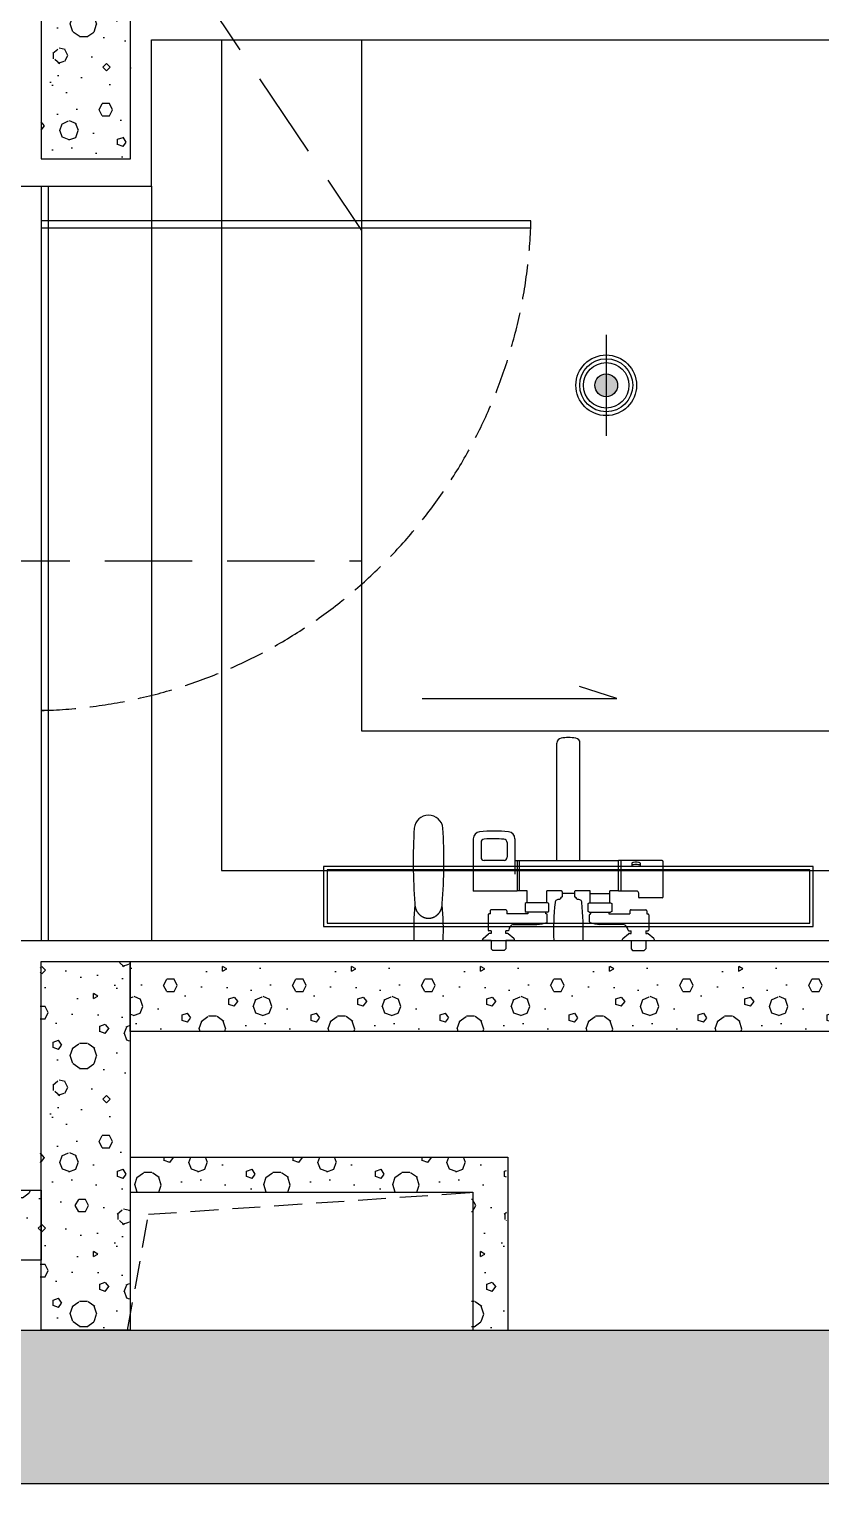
# Model space of a CAD drawing. Header units: millimetres. Extents: x -108767 to 78913, y -380878 to 1470.
# Drawn here: x -32038 to -30906, y -193788 to -191708 of the extents above; entities that cross this region are included whole.
import ezdxf
from ezdxf.xclip import XClip

# ---------------------------------------------------------------- set-up
doc = ezdxf.new("R2010")
doc.units = ezdxf.units.MM
doc.header["$LTSCALE"] = 10
doc.header["$XCLIPFRAME"] = 0
for name, pattern in [('DASH', [0.35, 0.25, -0.1]), ('DASHED', [0.75, 0.5, -0.25]), ('DOTE', [2.4200000000000004, 2, -0.2, 0.02, -0.2])]:
    doc.linetypes.add(name, pattern=pattern)
for name, color, linetype in [('FF-TEXT', 50, 'Continuous'), ('NW-01-wall(原有墙体)', 255, 'Continuous'), ('NW-01-尺寸标注', 252, 'Continuous'), ('NW-01wall(新墙体)', 140, 'Continuous'), ('NW-01梁', 4, 'Continuous'), ('NW-02-厨卫具', 44, 'Continuous'), ('NW-02-玻璃隔断', 145, 'Continuous'), ('NW-03-地面铺装', 8, 'Continuous'), ('NW-04-light(天花灯具)', 1, 'Continuous'), ('NW-04-天花造型粗线', 163, 'Continuous'), ('NW-door(门扇)', 12, 'Continuous'), ('NW-完成面（用于平面）', 43, 'Continuous'), ('PM-26地漏', 4, 'Continuous'), ('平面图', 7, 'Continuous')]:
    doc.layers.add(name, color=color, linetype=linetype)
pattern_1 = [(0, (54.41546076320692, -95.15549633895434), (92.22959451391003, 184.4591890278201), [0, -184.4591890278201]), (0, (-53.49316481806781, -120.05748685771), (92.22959451391003, 184.4591890278201), [0, -184.4591890278201]), (0, (6.456071615973703, -121.9020787479882), (92.22959451391003, 184.4591890278201), [0, -184.4591890278201]), (0, (71.93908372084982, -67.48661798478133), (92.22959451391003, 184.4591890278201), [0, -184.4591890278201]), (0, (-4.611479725695502, -131.1250381993792), (92.22959451391003, 184.4591890278201), [0, -184.4591890278201]), (0, (90.38500262363183, 48.72267110274531), (92.22959451391003, 184.4591890278201), [0, -184.4591890278201]), (0, (34.12494997014671, 33.9659359805197), (92.22959451391003, 184.4591890278201), [0, -184.4591890278201]), (0, (63.63842021459791, 10.9085373520422), (92.22959451391003, 184.4591890278201), [0, -184.4591890278201]), (0, (-86.69581884307543, 7.219353571485797), (92.22959451391003, 184.4591890278201), [0, -184.4591890278201]), (0, (3.689183780556401, -1.081309934766111), (92.22959451391003, 184.4591890278201), [0, -184.4591890278201]), (0, (-31.35806213472941, -48.11840313686022), (92.22959451391003, 184.4591890278201), [0, -184.4591890278201]), (0, (-29.51347024445121, -117.2905990222927), (92.22959451391003, 184.4591890278201), [0, -184.4591890278201]), (0, (39.65872564098131, -124.6689665834055), (92.22959451391003, 184.4591890278201), [0, -184.4591890278201]), (0, (90.38500262363183, -43.50692341116472), (92.22959451391003, 184.4591890278201), [0, -184.4591890278201]), (0, (-82.08433911737993, -72.09809771047682), (92.22959451391003, 184.4591890278201), [0, -184.4591890278201]), (0, (-66.40530805001522, -40.74003557574742), (92.22959451391003, 184.4591890278201), [0, -184.4591890278201]), (0, (5.533775670834602, -53.65217880769482), (92.22959451391003, 184.4591890278201), [0, -184.4591890278201]), (0, (-20.29051079306021, -80.39876121672873), (92.22959451391003, 184.4591890278201), [0, -184.4591890278201]), (0, (-35.04724591528581, -19.52722883754811), (92.22959451391003, 184.4591890278201), [0, -184.4591890278201]), (0, (-11.9898472868083, 49.64496704788441), (92.22959451391003, 184.4591890278201), [0, -184.4591890278201]), (0, (-74.70597155626713, -110.834527406319), (92.22959451391003, 184.4591890278201), [0, -184.4591890278201]), (0, (26.74658240903391, 11.8308332971813), (92.22959451391003, 184.4591890278201), [0, -184.4591890278201]), (0, (-59.02694048890242, 14.59772113259859), (92.22959451391003, 184.4591890278201), [0, -184.4591890278201]), (0, (-73.78367561112803, 38.57741570621521), (92.22959451391003, 184.4591890278201), [0, -184.4591890278201]), (130.601294, (79.05393841829314, -9.030622956125377), (-461.1479682760013, 553.3775704365573), [8.098236147620883, -3393.161091575909]), (18.4349488, (65.87828232267627, -5.517114418015289), (461.1479726187914, 184.4591882501982), [8.333017648007383, -1158.289323951594]), (90, (65.87828232267627, -13.42250770646704), (92.22959451391004, 184.4591890278201), [7.905393288451749, -361.012973699637]), (161.565051, (73.78367561112803, -16.05764003234555), (-461.1479766413968, 184.45917586044), [8.333017648007383, -1158.289323951594]), (53.1301023, (73.78367561112803, -16.05764003234555), (92.22959468826092, 184.4591889406446), [8.783771345275216, -913.5121645708657]), (135, (80.8106926873482, -110.0439722139836), (-92.22960609805676, 184.4591769793808), [7.453276437777, -514.2760926525319]), (45, (70.27016707301793, -110.0439722139836), (92.22959435914586, 184.4591887182917), [7.453276437777, -514.2760926525319]), (135, (75.54042988018307, -115.314247933292), (-92.22960609805676, 184.4591769793808), [7.453276437777, -514.2760926525319]), (45, (75.54042988018307, -115.314247933292), (92.22959435914586, 184.4591887182917), [7.453276437777, -514.2760926525319]), (116.565051, (-7.905385910084187, 13.80718254159018), (-1.370850136934264e-05, 368.9183702188724), [9.82055373067632, -196.4110746135264]), (180, (-12.29726697124207, 22.5909520422735), (-92.22959451391002, 184.4591890278201), [10.54052561433026, -173.9186560351222]), (63.43494880000001, (-27.22968102509777, 13.80718254159018), (1.475911396484137e-07, 368.9183776432116), [9.820553730676322, -196.4110746135264]), (116.565051, (-22.83779996393989, 5.023411196314967), (-1.370850136934264e-05, 368.9183702188724), [9.82055373067632, -196.4110746135264]), (0, (-22.83779996393989, 5.023411196314967), (92.22959451391003, 184.4591890278201), [10.54052561433026, -173.9186560351222]), (63.43494880000001, (-12.29726697124207, 5.023411196314967), (1.475911396484137e-07, 368.9183776432116), [9.820553730676322, -196.4110746135264]), (107.102728, (61.48639572774272, -48.55758202001655), (-276.6887735966299, 922.2959486839743), [11.94722061281587, -5005.885198817493]), (143.972626, (57.97288718963264, -37.13868941641417), (-1752.362276034982, 1291.214323541539), [11.94722061281587, -2496.968888572081]), (180, (48.31073963212585, -30.111672340194), (-92.22959451391002, 184.4591890278201), [11.41890182656183, -173.0402798228907]), (36.02737329999999, (27.22969024805722, -37.13868941641417), (1752.36228530052, 1291.214311083123), [11.94722061281586, -2496.968888572081]), (71.5650511, (23.71618170994713, -47.67920580778498), (276.6887853510409, 922.2959447177718), [11.11068896761525, -1155.511645253619]), (107.102728, (27.22969024805722, -59.09811501271437), (-276.6887735966299, 922.2959486839743), [11.94722061281587, -5005.885198817493]), (143.972626, (36.89183780556402, -66.12512471056698), (-1752.362276034982, 1291.214323541539), [11.94722061281587, -2496.968888572081]), (0, (36.89183780556402, -66.12512471056698), (92.22959451391003, 184.4591890278201), [11.41890182656183, -173.0402798228907]), (36.02737329999999, (48.31073963212585, -66.12512471056698), (1752.36228530052, 1291.214311083123), [11.94722061281586, -2496.968888572081]), (71.5650511, (57.97288718963264, -59.09811501271437), (276.6887853510409, 922.2959447177718), [11.11068896761525, -1155.511645253619]), (150.255118, (63.24314999679777, 37.52336240694542), (-276.6887841966021, 184.4591867420692), [7.081701847399358, -1480.075815227898]), (90, (57.09451097740106, 34.00985571342723), (92.22959451391004, 184.4591890278201), [7.027017076220172, -361.8913499118686]), (29.7448813, (57.09451097740106, 34.00985571342723), (276.6887837046747, 184.4591881663407), [7.081701847399358, -1480.075815227898]), (116.565051, (20.20267317183705, -93.35482418158367), (-1.370850136934264e-05, 368.9183702188724), [9.82055373067632, -196.4110746135264]), (168.690067, (15.81078842149539, -84.57104361334899), (-830.0663521453927, 184.4591845800347), [8.95772373889601, -1872.164112017323]), (41.18592510000001, (0, -88.96292467450687), (2305.739855818613, 2029.051067636996), [9.337276189199105, -3912.318712206873]), (90, (0, -97.74670524274154), (92.22959451391004, 184.4591890278201), [8.783771345275216, -360.1345974874054]), (138.814074, (7.027017076220172, -103.8953387283626), (-2305.739828805043, 2029.051098302685), [9.337276189199105, -3912.318712206873]), (16.6992442, (7.027017076220172, -103.8953387283626), (3043.576613728374, 922.2959407793884), [9.170526926909845, -3842.45036734205]), (60.9453959, (15.81078842149539, -101.2602100916679), (92.22959486636461, 184.4591884711634), [9.043445613221019, -3789.203640000523]), (109.983106, (-57.09450913280916, -16.05764003234555), (-461.1479750419587, 1291.214321800098), [10.28114094731122, -4307.797737809005]), (155.556045, (-60.60801398173547, -6.395490630246869), (-1198.984734370635, 553.3775560952809), [10.61347000063131, -4447.044135014218]), (24.4439547, (-79.93230909674905, -6.395490630246869), (1198.984730398436, 553.3775649307025), [10.61347000063131, -4447.044135014218]), (70.01689340000001, (-83.44581394567537, -16.05764003234555), (461.1479746952408, 1291.21432201398), [10.28114094731123, -4307.797737809007]), (109.983106, (-79.93230909674905, -25.71978758985234), (-461.1479750419587, 1291.214321800098), [10.28114094731122, -4307.797737809005]), (160.016893, (-70.2701523162828, -29.23329612796243), (-461.1479748630491, 184.4591813601208), [10.28114094731123, -2148.758267995082]), (19.9831065, (-70.2701523162828, -29.23329612796243), (461.1479720601238, 184.4591894705926), [10.28114094731123, -2148.758267995082]), (70.01689340000001, (-60.60801398173547, -25.71978758985234), (461.1479746952408, 1291.21432201398), [10.28114094731123, -4307.797737809007]), (122.005383, (11.41890182656183, -32.74680466607251), (-92.22960721745078, 184.4591801328237), [8.28659295931286, -1731.897913739653]), (18.4349488, (-0.8783762122315764, -28.35491807113896), (461.1479726187914, 184.4591882501982), [8.333017648007383, -1158.289323951594]), (90, (-0.8783762122315764, -36.2603132041826), (92.22959451391004, 184.4591890278201), [7.905393288451749, -361.012973699637]), (161.565051, (7.027017076220172, -38.89544368546922), (-461.1479766413968, 184.45917586044), [8.333017648007383, -1158.289323951594]), (54.46232220000002, (7.027017076220172, -38.89544368546922), (645.6071611980078, 922.295944508024), [7.556084766781655, -3165.999784747338]), (116.565051, (-42.16209507895347, -77.54403391549639), (-1.370850136934264e-05, 368.9183702188724), [9.82055373067632, -196.4110746135264]), (180, (-46.55397614011135, -68.76025334726171), (-92.22959451391002, 184.4591890278201), [9.662147557506792, -174.7970322473538]), (59.0362434, (-61.48639019396705, -77.54403391549639), (92.22959481412705, 184.4591881325097), [10.24355000917924, -2140.901597756819]), (120.963756, (-56.2161329205776, -86.32779603781215), (-92.22960711799549, 184.4591805570236), [10.24355000917925, -2140.90159775682]), (0, (-56.2161329205776, -86.32779603781215), (92.22959451391003, 184.4591890278201), [9.662147557506792, -174.7970322473538]), (63.43494880000001, (-46.55397614011135, -86.32779603781215), (1.475911396484137e-07, 368.9183776432116), [9.820553730676322, -196.4110746135264])]

# ---------------------------------------------------------------- blocks, each defined once
blk = doc.blocks.new('2.7_C-001')
at = {"color": 8}
for p, q in [((-11.04742339999939, -0.2226913000013155), (-10.82466100000147, 4.619999890564941e-05)), ((-9.174660999999105, -4.620000254362822e-05), (-10.82466100000147, 4.619999890564941e-05)), ((9.174661000000015, -4.620000254362822e-05), (10.82466100000056, 4.619999890564941e-05)), ((11.0474234000003, -0.2226913000013155), (10.82466100000056, 4.619999890564941e-05)), ((-11.0474893999999, -1.400309000000561), (-12.29999999999927, -1.400309000000561)), ((-12.29999999999927, -1.400309000000561), (-12.29999999999927, -1.484000000000378)), ((-12.21103389999917, -1.675227800002176), (-11.40583360000073, -2.353291200000967)), ((-11.0474893999999, -1.400309000000561), (-11.04742339999939, -0.2226913000013155)), ((-8.951923400000851, -0.2228087000003143), (-9.174660999999105, -4.620000254362822e-05)), ((-8.951989400001366, -1.400309000000561), (-8.951923400000851, -0.2228087000003143)), ((-7.699999999998909, -1.400309000000561), (-8.951989400001366, -1.400309000000561)), ((-7.788966099999016, -1.675227800002176), (-8.594166400000177, -2.353291200000967)), ((-7.699999999998909, -1.400309000000561), (-7.699999999998909, -1.484000000000378)), ((2.094888985050602, -1.400309000000561), (-2.094888985049693, -1.400309000000561)), ((7.700000000000728, -1.400309000000561), (8.951989399999547, -1.400309000000561)), ((7.700000000000728, -1.400309000000561), (7.700000000000728, -1.484000000000378)), ((7.788966100000835, -1.675227800002176), (8.594166400000177, -2.353291200000967)), ((8.951923399999032, -0.2228087000003143), (9.174661000000015, -4.620000254362822e-05)), ((8.951989399999547, -1.400309000000561), (8.951923399999032, -0.2228087000003143)), ((11.0474893999999, -1.400309000000561), (11.0474234000003, -0.2226913000013155)), ((11.0474893999999, -1.400309000000561), (12.30000000000018, -1.400309000000561)), ((12.21103390000007, -1.675227800002176), (11.40583359999891, -2.353291200000967)), ((12.30000000000018, -1.400309000000561), (12.30000000000018, -1.484000000000378)), ((22.0948889850506, -1.400309000000561), (17.9051110149494, -1.400309000000561)), ((-11.4749468, -5.099917300001835), (-11.47482349999973, -2.899917300004745)), ((-11.04756784288384, -2.799941243170906), (-11.37481789999947, -2.799922900001548)), ((-11.04754544535444, -2.400309000004199), (-11.27700639999966, -2.400309000004199)), ((-11.04981790000147, -2.79994120000265), (-11.04979549999916, -2.400309000004199)), ((-8.620255599999837, -2.800077300002158), (-8.952067857288966, -2.800058701104717)), ((-8.722993600001246, -2.400309000004199), (-8.952045450941114, -2.400309000004199)), ((-8.9497954999988, -2.400309000004199), (-8.949817900001108, -2.800058799999533)), ((-7.880065300000751, -3.700118799999473), (-4.499868300000344, -3.700308200001018)), ((-3.0248902000003, -4.090829000000667), (-3.024946800001089, -5.100390900002822)), ((3.0248902000003, -4.090829000000667), (3.02494679999927, -5.100390900002822)), ((7.880065299999842, -3.700118799999473), (4.499868299999434, -3.700308200001018)), ((8.620255600000746, -2.800077300002158), (8.952067857287147, -2.800058701104717)), ((8.722993599999427, -2.400309000004199), (8.952045450942023, -2.400309000004199)), ((8.94979549999971, -2.400309000004199), (8.949817899999289, -2.800058799999533)), ((11.04754544535263, -2.400309000004199), (11.27700639999966, -2.400309000004199)), ((11.04756784288475, -2.799941243170906), (11.37481789999947, -2.799922900001548)), ((11.04981789999965, -2.79994120000265), (11.04979550000007, -2.400309000004199)), ((11.47494680000091, -5.099917300001835), (11.47482350000064, -2.899917300004745)), ((-11.21245241184442, -5.199932006653398), (-11.37495240000044, -5.199922900003003)), ((-11.22500000000127, -5.200000000000728), (-11.22500000000127, -5.199931300001481)), ((-11.22500000000127, -5.200000000000728), (-11.19999999999982, -5.200000000000728)), ((-11.19999999999982, -5.650000000001455), (-11.19999999999982, -5.200000000000728)), ((-8.949999999998909, -5.80000000000291), (-11.04999999999927, -5.80000000000291)), ((-8.800000000000182, -5.650000000001455), (-8.800000000000182, -5.200067200003105)), ((-5.784952400000293, -5.200111100002687), (-8.800000000000182, -5.200067202724313)), ((-6.199999999999818, -5.541344500001287), (-6.025000000000546, -5.440308200002619)), ((-6.199999999999818, -6.689271900002495), (-6.199999999999818, -5.541344500001287)), ((-2.975000000000364, -5.440308200002619), (-6.025000000000546, -5.440308200002619)), ((-5.784965800000464, -5.440308200002619), (-5.784952400000293, -5.200111100002687)), ((-3.214952399999675, -5.200255100004142), (-3.214965799999845, -5.440308200002619)), ((-3.119952400001239, -5.200260500001605), (-3.214952400003313, -5.200255175092025)), ((-2.975000000000364, -5.440308200002619), (-2.800000000000182, -5.541344500001287)), ((-2.800000000000182, -5.541344500001287), (-2.800000000000182, -6.689271900002495)), ((2.975000000000364, -5.440308200002619), (2.800000000001091, -5.541344500001287)), ((2.800000000001091, -5.541344500001287), (2.800000000001091, -6.689271900002495)), ((2.975000000000364, -5.440308200002619), (6.024999999998727, -5.440308200002619)), ((3.11995239999942, -5.200260500001605), (3.214952400004222, -5.200255175092025)), ((3.214952399999675, -5.200255100004142), (3.214965799999845, -5.440308200002619)), ((5.784952400001202, -5.200111100002687), (8.800000000001091, -5.200067202724313)), ((5.784965799998645, -5.440308200002619), (5.784952400001202, -5.200111100002687)), ((6.200000000000728, -5.541344500001287), (6.024999999998727, -5.440308200002619)), ((6.200000000000728, -6.689271900002495), (6.200000000000728, -5.541344500001287)), ((8.800000000001091, -5.650000000001455), (8.800000000001091, -5.200067200003105)), ((8.949999999999818, -5.80000000000291), (11.05000000000018, -5.80000000000291)), ((11.20000000000073, -5.650000000001455), (11.20000000000073, -5.200000000000728)), ((11.22499999999945, -5.200000000000728), (11.20000000000073, -5.200000000000728)), ((11.21245241184442, -5.199932006653398), (11.37495239999862, -5.199922900003003)), ((11.22499999999945, -5.200000000000728), (11.22499999999945, -5.199931300001481)), ((-13.55000000000018, -7.646125400002347), (-13.55000000000018, -12.68030900000304)), ((-13.39999999999964, -7.49612540000453), (-10.10000000000036, -7.49612540000453)), ((-10.04999999999927, -7.546125400003802), (-10.04999999999927, -8.170309000004636)), ((-6.025000000000546, -6.790308200001164), (-6.199999999999818, -6.689271900002495)), ((-2.975000000000364, -6.790308200001164), (-6.025000000000546, -6.790308200001164)), ((-5.900000000000546, -6.790308200001164), (-5.900000000000546, -8.490308400003414)), ((-3.100000000000364, -8.1503090000042), (-5.900000000000546, -8.1503090000042)), ((-3.100000000000364, -6.786440100000618), (-3.096131899999818, -6.790308200001164)), ((-3.100000000000364, -6.790308200001164), (-3.100000000000364, -8.490308400003414)), ((-2.800000000000182, -6.689271900002495), (-2.975000000000364, -6.790308200001164)), ((-1.100008999999773, -7.516323000003467), (-0.8750001999997039, -7.646231900002022)), ((-0.875, -8.39030840000487), (-0.875, -7.646232015471469)), ((-0.875, -8.1503090000042), (0.875, -8.1503090000042)), ((0.875, -7.646245300002192), (1.099989999999707, -7.51634710000144)), ((0.875, -8.39030840000487), (0.875, -7.646245300002192)), ((2.800000000001091, -6.689271900002495), (2.975000000000364, -6.790308200001164)), ((2.975000000000364, -6.790308200001164), (6.024999999998727, -6.790308200001164)), ((3.100000000000364, -6.786440100000618), (3.096131899999818, -6.790308200001164)), ((3.100000000000364, -6.790308200001164), (3.100000000000364, -8.490308400003414)), ((5.899999999998727, -6.790308200001164), (5.899999999998727, -8.490308400003414)), ((6.024999999998727, -6.790308200001164), (6.200000000000728, -6.689271900002495)), ((-9.75000000000091, -8.470309000003908), (-7.149999999999636, -8.470309000003908)), ((-7.550000000000182, -8.470309000003908), (-7.550000000000182, -12.83030900000085)), ((-7.149999999999636, -8.470309000003908), (-7.149999999999636, -12.83030900000085)), ((-7.149999999999636, -8.490308400003414), (-5.900000000000546, -8.490308400003414)), ((-3.100000000000364, -8.490308400003414), (-0.9750000000003638, -8.490308400003414)), ((0.9749999999994543, -8.490308400003414), (3.100000000000364, -8.490308400003414)), ((5.899999999998727, -8.490308400003414), (7.349985699999706, -8.490308400003414)), ((7, -8.490308400003414), (7, -12.81030960000135)), ((7.339984399998684, -8.590309200004413), (7.349985699999706, -8.590309200004413)), ((7.339984399998684, -8.620309200003248), (7.349985699999706, -8.620309200003248)), ((7.349985699999706, -8.470309000003908), (13.59998570000062, -8.470309000003908)), ((7.349985699999706, -12.81030960000135), (7.349985699999706, -8.470309000003908)), ((13.59998570000062, -15.95857290000276), (13.59998570000062, -8.470309000003908)), ((-9.06500000000051, -12.02447040000334), (-10.26499999999942, -12.02447040000334)), ((-10.26499999999942, -12.48525110000264), (-10.26499999999942, -12.02447040000334)), ((-9.06500000000051, -12.48525110000264), (-9.06500000000051, -12.02447040000334)), ((7.649985699999888, -15.95429910000166), (7.649985699999888, -10.8824033000019)), ((-13.39999999999964, -12.83030900000085), (-7.149999999999636, -12.83030900000085)), ((-7.604664299999058, -12.83030900000085), (-7.601478300000053, -12.82712310000352)), ((-7.149999999999636, -12.81030960000135), (7.649985699999888, -12.81030960000135)), ((-1.649999999999636, -12.81030960000135), (-1.649999999999636, -29.64809660000174)), ((1.649999999999636, -12.81030960000135), (1.649999999999636, -29.64809660000174)), ((6.205278200000066, -12.81030710000414), (6.222447799999827, -12.81022960000337)), ((7.339981099999022, -12.68030920000092), (7.349985699999706, -12.68030920000092)), ((7.339984399998684, -12.71030919999976), (7.349985699999706, -12.71030919999976)), ((8.749985800000104, -15.40820140000142), (8.749985800000104, -13.30614630000127)), ((9.199985799999922, -12.85614630000418), (12.04998569999952, -12.85614630000418)), ((12.49998559999949, -15.40820140000142), (12.49998570000025, -13.30614630000127))]:
    blk.add_line(p, q, dxfattribs=at)
blk.add_lwpolyline([(18.04064825000114, -6.67829965855708, 0.0334236533947383), (17.94444416438364, -17.48520004843522)], format="xyb", dxfattribs=at)
blk.add_polyline3d([(21.95933053197496, -6.677966415212722, 0), (21.95873053197556, -6.626966415213246, 0), (21.95703053197758, -6.57596641521377, 0), (21.95403053197697, -6.524966415214294, 0), (21.94993053197595, -6.473966415214818, 0), (21.94463053197524, -6.422966415215342, 0), (21.93813053197573, -6.371966415215866, 0), (21.93053053197491, -6.320966415212752, 0), (21.9217305319753, -6.270966415213479, 0), (21.91173053197599, -6.220966415214207, 0), (21.90063053197628, -6.170966415214934, 0), (21.88833053197504, -6.120966415212024, 0), (21.87503053197634, -6.071966415212955, 0), (21.86043053197682, -6.022966415213887, 0), (21.84483053197528, -5.973966415214818, 0), (21.82803053197676, -5.925966415212315, 0), (21.81023053197623, -5.878966415213654, 0), (21.791230531976, -5.831966415211355, 0), (21.77123053197556, -5.784966415216331, 0), (21.75013053197654, -5.738966415214236, 0), (21.72803053197549, -5.69296641521214, 0), (21.70483053197586, -5.647966415213887, 0), (21.68063053197602, -5.603966415212199, 0), (21.65533053197487, -5.559966415214149, 0), (21.62913053197735, -5.516966415212664, 0), (21.6019305319769, -5.474966415215022, 0), (21.57373053197625, -5.433966415213945, 0), (21.54463053197651, -5.392966415212868, 0), (21.51463053197494, -5.352966415215633, 0), (21.4836305319759, -5.313966415211326, 0), (21.45183053197525, -5.274966415214294, 0), (21.41903053197711, -5.237966415214032, 0), (21.38543053197554, -5.20096641521377, 0), (21.35103053197508, -5.164966415213712, 0), (21.31583053197573, -5.129966415213858, 0), (21.27983053197568, -5.095966415214207, 0), (21.24303053197491, -5.062966415211122, 0), (21.20543053197525, -5.030966415215516, 0), (21.1672305319762, -4.999966415212839, 0), (21.12823053197553, -4.969966415214003, 0), (21.08853053197709, -4.940966415215371, 0), (21.04823053197651, -4.912966415213305, 0), (21.00733053197655, -4.885966415211442, 0), (20.96573053197608, -4.859966415213421, 0), (20.92363053197732, -4.83596641521217, 0), (20.88093053197645, -4.811966415214556, 0), (20.83773053197638, -4.788966415213508, 0), (20.79403053197711, -4.767966415212868, 0), (20.74983053197684, -4.747966415212431, 0), (20.70513053197556, -4.728966415212199, 0), (20.66013053197639, -4.71096641521217, 0), (20.61463053197622, -4.693966415215982, 0), (20.56873053197614, -4.678966415212926, 0), (20.52263053197566, -4.664966415213712, 0), (20.4761305319762, -4.651966415214702, 0), (20.42933053197612, -4.639966415212257, 0), (20.38223053197635, -4.628966415213654, 0), (20.33493053197708, -4.61996641521182, 0), (20.28753053197488, -4.610966415213625, 0), (20.23983053197571, -4.604966415212402, 0), (20.19203053197543, -4.598966415214818, 0), (20.14413053197677, -4.594966415214003, 0), (20.09613053197518, -4.590966415213188, 0), (20.04813053197631, -4.589966415212984, 0), (20.00003053197634, -4.588966415212781, 0), (19.95193053197636, -4.589966415212984, 0), (19.90383053197638, -4.590966415213188, 0), (19.85583053197661, -4.594966415214003, 0), (19.80793053197704, -4.598966415214818, 0), (19.76013053197676, -4.604966415212402, 0), (19.71253053197688, -4.610966415213625, 0), (19.6650305319763, -4.61996641521182, 0), (19.61773053197612, -4.628966415213654, 0), (19.57073053197746, -4.639966415212257, 0), (19.52393053197738, -4.651966415214702, 0), (19.47743053197701, -4.664966415213712, 0), (19.43123053197633, -4.678966415212926, 0), (19.38543053197645, -4.693966415215982, 0), (19.33993053197628, -4.71096641521217, 0), (19.29483053197691, -4.728966415212199, 0), (19.25023053197583, -4.747966415212431, 0), (19.20603053197647, -4.767966415212868, 0), (19.16223053197609, -4.788966415213508, 0), (19.11903053197602, -4.811966415214556, 0), (19.07633053197515, -4.83596641521217, 0), (19.03423053197639, -4.859966415213421, 0), (18.99273053197612, -4.885966415211442, 0), (18.95173053197595, -4.912966415213305, 0), (18.91143053197538, -4.940966415215371, 0), (18.87183053197532, -4.969966415214003, 0), (18.83283053197738, -4.999966415212839, 0), (18.79453053197722, -5.030966415215516, 0), (18.75703053197594, -5.062966415211122, 0), (18.72023053197699, -5.095966415214207, 0), (18.68413053197582, -5.129966415213858, 0), (18.64893053197738, -5.164966415213712, 0), (18.61453053197692, -5.20096641521377, 0), (18.58093053197535, -5.237966415214032, 0), (18.54823053197561, -5.274966415214294, 0), (18.51633053197656, -5.313966415211326, 0), (18.48543053197591, -5.352966415215633, 0), (18.45533053197596, -5.392966415212868, 0), (18.42623053197622, -5.433966415213945, 0), (18.39803053197556, -5.474966415215022, 0), (18.37083053197512, -5.516966415212664, 0), (18.34463053197487, -5.559966415214149, 0), (18.31943053197483, -5.603966415212199, 0), (18.29523053197499, -5.647966415213887, 0), (18.27203053197536, -5.69296641521214, 0), (18.24983053197593, -5.738966415214236, 0), (18.22873053197691, -5.784966415216331, 0), (18.20873053197647, -5.831966415211355, 0), (18.18983053197735, -5.878966415213654, 0), (18.1719305319757, -5.925966415212315, 0), (18.15523053197558, -5.973966415214818, 0), (18.13953053197565, -6.022966415213887, 0), (18.12503053197725, -6.071966415212955, 0), (18.11163053197743, -6.120966415212024, 0), (18.09933053197619, -6.170966415214934, 0), (18.08823053197648, -6.220966415214207, 0), (18.07833053197555, -6.270966415213479, 0), (18.06953053197594, -6.320966415212752, 0), (18.06183053197674, -6.371966415215866, 0), (18.05543053197562, -6.422966415215342, 0), (18.0501305319749, -6.473966415214818, 0), (18.0459305319755, -6.524966415214294, 0), (18.043030531976, -6.57596641521377, 0), (18.04123053197691, -6.626966415213246, 0), (18.04063053197478, -6.677966415212722, 0)], dxfattribs=at)
for centre, radius, start, end in [((-12.04999999999927, -1.484000000000378), 0.25, 180, 229.8990919992615), ((-7.949999999998909, -1.484000000000378), 0.25, 310.1009080007385, 0), ((36.96254874536044, -2.850689181213966), 39.08435805709203, 177.8733244793815, 185.8818157714186), ((-36.96254874535953, -2.850689181213966), 39.08435805709203, 354.1181842285815, 2.126675520618483), ((7.950000000000728, -1.484000000000378), 0.25, 180, 229.8990919992615), ((12.05000000000018, -1.484000000000378), 0.25, 310.1009080007385, 0), ((56.96254874536135, -2.850689181213966), 39.08435805709203, 177.8733244793815, 185.3479782338773), ((-16.96254874535953, -2.850689181213966), 39.08435805709203, 354.6520217661227, 2.126675520618483), ((-11.37482350000118, -2.89992290000373), 0.09999999999999999, 89.99678899973246, 179.9967890002536), ((-11.27700639999966, -2.200309000003472), 0.2, 229.8990919992615, 270), ((-8.722993600001246, -2.200309000003472), 0.2, 270, 310.1009080007385), ((-8.620261199999732, -2.900077300000703), 0.09999999999999999, 4.908588000344674, 89.99678899973246), ((-7.588991099999475, -2.811510600004112), 0.9350661999999998, 184.9085880003447, 251.8631699995259), ((-4.500064399999246, -7.200308200001018), 3.5, 66.14251899982864, 89.99678899973246), ((-3.124890199998845, -4.090823400001682), 0.09999999999999999, 359.9967890002536, 66.14251899982864), ((3.124890199999754, -4.090823400001682), 0.09999999999999999, 113.8574810001714, 180.0032109997464), ((4.500064400001065, -7.200308200001018), 3.5, 90.00321099974646, 113.8574810001714), ((7.588991099999475, -2.811510600004112), 0.9350661999999998, 288.136830000474, 355.0914119996553), ((8.620261199999732, -2.900077300000703), 0.09999999999999999, 90.00321099974646, 175.0914119996553), ((8.722993599999427, -2.200309000003472), 0.2, 229.8990919992615, 270), ((11.27700639999966, -2.200309000003472), 0.2, 270, 310.1009080007385), ((11.37482349999937, -2.89992290000373), 0.09999999999999999, 0.003210999746419858, 90.00321099974646), ((-11.37494680000145, -5.09992290000082), 0.09999999999999999, 179.9967890002536, 269.9967889997325), ((-11.04999999999927, -5.650000000001455), 0.15, 180, 270), ((-8.949999999998909, -5.650000000001455), 0.15, 270, 0), ((-3.124946800000544, -5.100385300000198), 0.09999999999999999, 267.1308049999658, 359.9967890002536), ((3.124946800000544, -5.100385300000198), 0.09999999999999999, 180.0032109997464, 272.8691950000342), ((8.949999999999818, -5.650000000001455), 0.15, 180, 270), ((11.05000000000018, -5.650000000001455), 0.15, 270, 0), ((11.37494679999963, -5.09992290000082), 0.09999999999999999, 270.0032109997464, 0.003210999746419858), ((-13.39999999999964, -7.646125400002347), 0.15, 90, 180), ((-10.10000000000036, -7.546125400003802), 0.05, 0, 90), ((-9.75000000000091, -8.170309000004636), 0.3, 180, 270), ((-1.418655972478518, -6.804692196295946), 0.4999999999999999, 185.8818157714186, 231.8717895717768), ((-1.356162163241606, -6.039608017290448), 1.216422390881249, 252.2321118139444, 274.3518656106606), ((0, -6.650309000004199), 1.399999999999999, 205.4772740479681, 218.2126160004115), ((0, -6.650309000004199), 1.399999999999999, 321.786125999303, 334.5227984415123), ((1.356183934854926, -6.039608017290448), 1.216422390881249, 265.6471419314796, 287.7678881860556), ((1.418677744091838, -6.804692196295946), 0.4999999999999999, 308.1282104282232, 354.1181842285815), ((-58.73497309824143, -12.8005268449815), 80.92623634171743, 356.6813959035983, 4.338682432536549), ((-0.9750000000003638, -8.39030840000487), 0.09999999999999999, 270, 0), ((0.9749999999994543, -8.39030840000487), 0.09999999999999999, 180, 270), ((-10.1830274999993, -12.12154530000043), 0.09375739999999999, 209.037254999834, 252.3078780003218), ((-9.907618499999444, -11.25816490000216), 0.9999999999999999, 252.3078780003218, 262.9459139998239), ((-9.664999999999054, -9.297498500000074), 2.9756206, 262.9459139998239, 277.054086000176), ((-9.422381500001393, -11.25816490000216), 0.9999999999999999, 277.054086000176, 287.6921219996782), ((-9.14697250000063, -12.12154530000043), 0.09375739999999999, 287.6921219996782, 330.962745000166), ((-13.39999999999964, -12.68030900000304), 0.15, 180, 270), ((-10.1830274999993, -12.43974330000128), 0.09375739999999999, 209.037254999834, 252.3078780003218), ((-9.907618499999444, -11.57636300000013), 0.9999999999999999, 252.3078780003218, 262.9459139998239), ((-9.664999999999054, -9.615696500000922), 2.9756206, 262.9459139998239, 277.054086000176), ((-9.422381500001393, -11.57636300000013), 0.9999999999999999, 277.054086000176, 287.6921219996782), ((-9.14697250000063, -12.43974330000128), 0.09375739999999999, 287.6921219996782, 330.962745000166), ((9.199985799999922, -13.30614630000127), 0.45, 90, 179.999997998968), ((12.04998569999952, -13.30614630000127), 0.45, 359.999997998968, 90), ((8.649985699999888, -15.95429910000166), 0.9999999999999999, 180, 264.6673570001079), ((9.249985800000104, -15.40054600000076), 0.4999999999999999, 180.000002001032, 265.9711080002849), ((10.64814980000119, 4.450276099996699), 20.4, 265.9711080002849, 273.895184999954), ((11.99998559999949, -15.40375470000072), 0.4999999999999999, 273.895184999954, 359.999997998968), ((12.59998569999971, -15.95857290000276), 0.9999999999999999, 275.2086580002883, 0), ((10.64814980000119, 5.45264689999749), 22.5, 264.6673570001079, 275.2241490001379), ((19.99999999999909, -17.24912892136854), 2.069067270625128, 186.5514537971945, 353.4485462028055), ((-0.9499999999989086, -29.64809660000174), 0.7000000000000001, 180, 261.1860869996664), ((0, -23.52131120000195), 6.899999999999999, 261.1860869996664, 278.8139130003335), ((0.9500000000007276, -29.64809660000174), 0.7000000000000001, 278.8139130003335, 0)]:
    blk.add_arc(centre, radius, start, end, dxfattribs=at)
blk = doc.blocks.new('防水筒灯')
h = blk.add_hatch(color=250)
h.paths.add_polyline_path([(0, 0), (0, 30, 0.4142135623730951), (-30, 0)])
h.paths.add_polyline_path([(0, -30), (0, 0), (-30, 0, 0.4142135623730951)])
h.paths.add_polyline_path([(30, 0), (0, 0), (0, -30, 0.4142135623730951)])
h.paths.add_polyline_path([(30, 0, 0.4142135623730951), (0, 30), (0, 0)])
at = {"color": 250, "linetype": 'DOTE', "ltscale": 25}
blk.add_line((0, 133.3333333333339), (0, -133.3333333333321), dxfattribs=at)
blk.add_lwpolyline([(-133.3333333333721, 0, 0, 0, 0), (133.3333333333139, 0, 40, 40, 0)], format="xyseb", dxfattribs=at)
for radius in [80, 30]:
    blk.add_circle((0, 0), radius)
at = {"color": 250}
for radius in [70, 60]:
    blk.add_circle((0, 0), radius, dxfattribs=at)
blk = doc.blocks.new('*U242')
at = {"layer": 'NW-04-light(天花灯具)', "color": 1, "linetype": 'DASH', "ltscale": 15, "xscale": 0.0144, "yscale": 0.0144, "zscale": 0.0144}
blk.add_blockref('防水筒灯', (150846.4558274455, -14076.75865349451), dxfattribs=at)
blk = doc.blocks.new('GDSGGFDS')
at = {"layer": 'NW-03-地面铺装', "color": 250}
for points in [[(-31743.17433795937, -191707.7228517465), (-31318.91026924744, -191283.4587830345), (-31248.19959112878, -191354.1694611532), (-31672.46365984071, -191778.4335298651)], [(-32167.4384066713, -191424.8801392718), (-32096.72772855264, -191354.1694611532), (-31672.46365984071, -191778.4335298651), (-31743.17433795937, -191849.1442079838)], [(-31318.91026924744, -191424.8801392718), (-31248.19959112878, -191354.1694611532), (-30823.93552241685, -191778.4335298651), (-30894.64620053551, -191849.1442079838)]]:
    blk.add_lwpolyline(points, close=True, dxfattribs=at)

msp = doc.modelspace()

# ---------------------------------------------------------------- hatches: boundary and pattern name
at = {"layer": 'NW-01-wall(原有墙体)'}
h = msp.add_hatch(color=250, dxfattribs=at)
h.dxf.hatch_style = 1
h.paths.add_polyline_path([(-26709.25289743925, -189681.4724403794), (-28827.25289743925, -189681.4724403794), (-28827.25289743925, -189318.4724403794), (-29047.25289743925, -189318.4724403794), (-29047.25289743925, -189890.4724403794), (-26929.25289743925, -189890.4724403794), (-26929.25289743928, -193568.4724403794), (-36119.25289743928, -193568.4724403794), (-36119.25289743928, -192912.4724403794), (-36359.25289743928, -192912.4724403794), (-36359.25289743928, -193788.4724403794), (-26709.25289743928, -193788.4724403794)])
at = {"layer": '平面图'}
h = msp.add_hatch(dxfattribs=at)
h.set_pattern_fill('14砌块砖隔墙', color=250, scale=184.4591890278201, style=0, pattern_type=2)
h.set_pattern_definition(pattern_1)
h.paths.add_polyline_path([(-31893.25289743933, -191482.4724403794), (-32021.2528974393, -191482.4724403794), (-32021.2528974391, -191893.4724403793), (-31893.25289743913, -191893.4724403793)])
h = msp.add_hatch(dxfattribs=at)
h.set_pattern_fill('14砌块砖隔墙', color=250, scale=184.4591890278201, style=0, pattern_type=2)
h.set_pattern_definition(pattern_1)
h.paths.add_polyline_path([(-31894.90616768139, -193041.2399971454), (-32022.40616768703, -193041.2399971459), (-32022.40616768703, -193568.2399971598), (-31894.90616768139, -193568.2399971593)])
h = msp.add_hatch(dxfattribs=at)
h.set_pattern_fill('14砌块砖隔墙', color=250, scale=184.4591890278201, style=0, pattern_type=2)
h.set_pattern_definition([(0, (54.41546076320692, -56.26005265348512), (92.22959451391003, 184.4591890278201), [0, -184.4591890278201]), (0, (-53.49316481806781, -81.16204317224083), (92.22959451391003, 184.4591890278201), [0, -184.4591890278201]), (0, (6.456071615973703, -83.00663506251902), (92.22959451391003, 184.4591890278201), [0, -184.4591890278201]), (0, (71.93908372084982, -28.59117429931211), (92.22959451391003, 184.4591890278201), [0, -184.4591890278201]), (0, (-4.611479725695502, -92.22959451391003), (92.22959451391003, 184.4591890278201), [0, -184.4591890278201]), (0, (90.38500262363183, 87.61811478821453), (92.22959451391003, 184.4591890278201), [0, -184.4591890278201]), (0, (34.12494997014671, 72.86137966598892), (92.22959451391003, 184.4591890278201), [0, -184.4591890278201]), (0, (63.63842021459791, 49.80398103751142), (92.22959451391003, 184.4591890278201), [0, -184.4591890278201]), (0, (-86.69581884307543, 46.11479725695501), (92.22959451391003, 184.4591890278201), [0, -184.4591890278201]), (0, (3.689183780556401, 37.81413375070311), (92.22959451391003, 184.4591890278201), [0, -184.4591890278201]), (0, (-31.35806213472941, -9.222959451391004), (92.22959451391003, 184.4591890278201), [0, -184.4591890278201]), (0, (-29.51347024445121, -78.39515533682352), (92.22959451391003, 184.4591890278201), [0, -184.4591890278201]), (0, (39.65872564098131, -85.77352289793633), (92.22959451391003, 184.4591890278201), [0, -184.4591890278201]), (0, (90.38500262363183, -4.611479725695502), (92.22959451391003, 184.4591890278201), [0, -184.4591890278201]), (0, (-82.08433911737993, -33.20265402500761), (92.22959451391003, 184.4591890278201), [0, -184.4591890278201]), (0, (-66.40530805001522, -1.844591890278201), (92.22959451391003, 184.4591890278201), [0, -184.4591890278201]), (0, (5.533775670834602, -14.7567351222256), (92.22959451391003, 184.4591890278201), [0, -184.4591890278201]), (0, (-20.29051079306021, -41.50331753125951), (92.22959451391003, 184.4591890278201), [0, -184.4591890278201]), (0, (-35.04724591528581, 19.36821484792111), (92.22959451391003, 184.4591890278201), [0, -184.4591890278201]), (0, (-11.9898472868083, 88.54041073335362), (92.22959451391003, 184.4591890278201), [0, -184.4591890278201]), (0, (-74.70597155626713, -71.93908372084982), (92.22959451391003, 184.4591890278201), [0, -184.4591890278201]), (0, (26.74658240903391, 50.72627698265052), (92.22959451391003, 184.4591890278201), [0, -184.4591890278201]), (0, (-59.02694048890242, 53.49316481806781), (92.22959451391003, 184.4591890278201), [0, -184.4591890278201]), (0, (-73.78367561112803, 77.47285939168442), (92.22959451391003, 184.4591890278201), [0, -184.4591890278201]), (130.601294, (79.05393841829314, 29.86482072934384), (-461.1479682760013, 553.3775704365573), [8.098236147620883, -3393.161091575909]), (18.4349488, (65.87828232267627, 33.37832926745393), (461.1479726187914, 184.4591882501982), [8.333017648007383, -1158.289323951594]), (90, (65.87828232267627, 25.47293597900218), (92.22959451391004, 184.4591890278201), [7.905393288451749, -361.012973699637]), (161.565051, (73.78367561112803, 22.83780365312367), (-461.1479766413968, 184.45917586044), [8.333017648007383, -1158.289323951594]), (53.1301023, (73.78367561112803, 22.83780365312367), (92.22959468826092, 184.4591889406446), [8.783771345275216, -913.5121645708657]), (135, (80.8106926873482, -71.14852852851439), (-92.22960609805676, 184.4591769793808), [7.453276437777, -514.2760926525319]), (45, (70.27016707301793, -71.14852852851439), (92.22959435914586, 184.4591887182917), [7.453276437777, -514.2760926525319]), (135, (75.54042988018307, -76.41880424782275), (-92.22960609805676, 184.4591769793808), [7.453276437777, -514.2760926525319]), (45, (75.54042988018307, -76.41880424782275), (92.22959435914586, 184.4591887182917), [7.453276437777, -514.2760926525319]), (116.565051, (-7.905385910084187, 52.7026262270594), (-1.370850136934264e-05, 368.9183702188724), [9.820553730676322, -196.4110746135264]), (180, (-12.29726697124207, 61.48639572774272), (-92.22959451391002, 184.4591890278201), [10.54052561433026, -173.9186560351222]), (63.43494880000001, (-27.22968102509777, 52.7026262270594), (1.475911396484137e-07, 368.9183776432116), [9.820553730676322, -196.4110746135264]), (116.565051, (-22.83779996393989, 43.91885488178418), (-1.370850136934264e-05, 368.9183702188724), [9.820553730676322, -196.4110746135264]), (0, (-22.83779996393989, 43.91885488178418), (92.22959451391003, 184.4591890278201), [10.54052561433026, -173.9186560351222]), (63.43494880000001, (-12.29726697124207, 43.91885488178418), (1.475911396484137e-07, 368.9183776432116), [9.820553730676322, -196.4110746135264]), (107.102728, (61.48639572774272, -9.662138334547338), (-276.6887735966299, 922.2959486839743), [11.94722061281587, -5005.885198817493]), (143.972626, (57.97288718963264, 1.756754269055043), (-1752.362276034982, 1291.214323541539), [11.94722061281587, -2496.968888572081]), (180, (48.31073963212585, 8.783771345275216), (-92.22959451391002, 184.4591890278201), [11.41890182656183, -173.0402798228907]), (36.02737329999999, (27.22969024805722, 1.756754269055043), (1752.36228530052, 1291.214311083123), [11.94722061281587, -2496.968888572081]), (71.5650511, (23.71618170994713, -8.783762122315764), (276.6887853510409, 922.2959447177718), [11.11068896761525, -1155.511645253619]), (107.102728, (27.22969024805722, -20.20267132724516), (-276.6887735966299, 922.2959486839743), [11.94722061281587, -5005.885198817493]), (143.972626, (36.89183780556402, -27.22968102509777), (-1752.362276034982, 1291.214323541539), [11.94722061281587, -2496.968888572081]), (0, (36.89183780556402, -27.22968102509777), (92.22959451391003, 184.4591890278201), [11.41890182656183, -173.0402798228907]), (36.02737329999999, (48.31073963212585, -27.22968102509777), (1752.36228530052, 1291.214311083123), [11.94722061281587, -2496.968888572081]), (71.5650511, (57.97288718963264, -20.20267132724516), (276.6887853510409, 922.2959447177718), [11.11068896761525, -1155.511645253619]), (150.255118, (63.24314999679777, 76.41880609241464), (-276.6887841966021, 184.4591867420692), [7.081701847399358, -1480.075815227898]), (90, (57.09451097740106, 72.90529939889645), (92.22959451391004, 184.4591890278201), [7.027017076220172, -361.8913499118686]), (29.7448813, (57.09451097740106, 72.90529939889645), (276.6887837046747, 184.4591881663407), [7.081701847399358, -1480.075815227898]), (116.565051, (20.20267317183705, -54.45938049611444), (-1.370850136934264e-05, 368.9183702188724), [9.820553730676322, -196.4110746135264]), (168.690067, (15.81078842149539, -45.67559992787977), (-830.0663521453927, 184.4591845800347), [8.95772373889601, -1872.164112017323]), (41.18592510000001, (0, -50.06748098903765), (2305.739855818613, 2029.051067636996), [9.337276189199105, -3912.318712206873]), (90, (0, -58.85126155727232), (92.22959451391004, 184.4591890278201), [8.783771345275216, -360.1345974874054]), (138.814074, (7.027017076220172, -64.99989504289336), (-2305.739828805043, 2029.051098302685), [9.337276189199105, -3912.318712206873]), (16.6992442, (7.027017076220172, -64.99989504289336), (3043.576613728374, 922.2959407793884), [9.170526926909845, -3842.45036734205]), (60.9453959, (15.81078842149539, -62.36476640619863), (92.22959486636461, 184.4591884711634), [9.043445613221019, -3789.203640000523]), (109.983106, (-57.09450913280916, 22.83780365312367), (-461.1479750419587, 1291.214321800098), [10.28114094731123, -4307.797737809006]), (155.556045, (-60.60801398173547, 32.49995305522235), (-1198.984734370635, 553.3775560952809), [10.61347000063131, -4447.044135014218]), (24.4439547, (-79.93230909674905, 32.49995305522235), (1198.984730398436, 553.3775649307025), [10.61347000063131, -4447.044135014218]), (70.01689340000001, (-83.44581394567537, 22.83780365312367), (461.1479746952408, 1291.21432201398), [10.28114094731123, -4307.797737809007]), (109.983106, (-79.93230909674905, 13.17565609561688), (-461.1479750419587, 1291.214321800098), [10.28114094731123, -4307.797737809006]), (160.016893, (-70.2701523162828, 9.662147557506792), (-461.1479748630491, 184.4591813601208), [10.28114094731123, -2148.758267995082]), (19.9831065, (-70.2701523162828, 9.662147557506792), (461.1479720601238, 184.4591894705926), [10.28114094731123, -2148.758267995082]), (70.01689340000001, (-60.60801398173547, 13.17565609561688), (461.1479746952408, 1291.21432201398), [10.28114094731123, -4307.797737809007]), (122.005383, (11.41890182656183, 6.148639019396706), (-92.22960721745078, 184.4591801328237), [8.28659295931286, -1731.897913739653]), (18.4349488, (-0.8783762122315764, 10.54052561433026), (461.1479726187914, 184.4591882501982), [8.333017648007383, -1158.289323951594]), (90, (-0.8783762122315764, 2.635130481286619), (92.22959451391004, 184.4591890278201), [7.905393288451749, -361.012973699637]), (161.565051, (7.027017076220172, 0), (-461.1479766413968, 184.45917586044), [8.333017648007383, -1158.289323951594]), (54.46232220000002, (7.027017076220172, 0), (645.6071611980078, 922.295944508024), [7.556084766781655, -3165.999784747338]), (116.565051, (-42.16209507895347, -38.64859023002716), (-1.370850136934264e-05, 368.9183702188724), [9.820553730676322, -196.4110746135264]), (180, (-46.55397614011135, -29.8648096617925), (-92.22959451391002, 184.4591890278201), [9.662147557506792, -174.7970322473538]), (59.0362434, (-61.48639019396705, -38.64859023002716), (92.22959481412705, 184.4591881325097), [10.24355000917925, -2140.90159775682]), (120.963756, (-56.2161329205776, -47.43235235234293), (-92.22960711799549, 184.4591805570236), [10.24355000917925, -2140.90159775682]), (0, (-56.2161329205776, -47.43235235234293), (92.22959451391003, 184.4591890278201), [9.662147557506792, -174.7970322473538]), (63.43494880000001, (-46.55397614011135, -47.43235235234293), (1.475911396484137e-07, 368.9183776432116), [9.820553730676322, -196.4110746135264])])
h.paths.add_polyline_path([(-31893.75289743346, -193041.4724403655), (-30321.25289743928, -193041.4724403655), (-30321.25289743928, -193141.4724403655), (-31893.75289743346, -193141.4724403655)])
h = msp.add_hatch(dxfattribs=at)
h.set_pattern_fill('14砌块砖隔墙', color=250, scale=184.4591890278201, style=0, pattern_type=2)
h.set_pattern_definition(pattern_1)
h.paths.add_polyline_path([(-31355.75289742586, -193321.4724403501), (-31893.75289785814, -193321.4724403872), (-31893.75289785814, -193371.4724403872), (-31405.75289742235, -193371.4724403535), (-31405.75289740857, -193568.4724403793), (-31355.75289740857, -193568.4724403793)])
h = msp.add_hatch(dxfattribs=at)
h.set_pattern_fill('14砌块砖隔墙', color=250, scale=184.4591890278201, style=0, pattern_type=2)
h.set_pattern_definition(pattern_1)
h.paths.add_polyline_path([(-33074.25289745063, -193468.4724403794), (-32021.2528974391, -193468.4724403795), (-32021.2528974391, -193368.4724403795), (-33074.25289745063, -193368.4724403795)])

# ---------------------------------------------------------------- linework, layer by layer
at = {"layer": 'FF-TEXT', "color": 8, "linetype": 'DASHED', "ltscale": 8}
msp.add_lwpolyline([(-31897.50289744661, -193568.4724403501), (-31867.40149194307, -193402.9279323876), (-31403.75289743711, -193371.4724403872)], dxfattribs=at)
at = {"layer": 'NW-01-wall(原有墙体)'}
for p, q in [((-36119.25289743928, -193568.4724403794), (-26929.25289743928, -193568.4724403794)), ((-26709.25289743928, -193788.4724403794), (-36359.25289743928, -193788.4724403794))]:
    msp.add_line(p, q, dxfattribs=at)
at = {"layer": 'NW-01-尺寸标注'}
msp.add_line((-31893.75289743346, -193041.4724403655), (-30492.25289743932, -193041.4724403662), dxfattribs=at)
at = {"layer": 'NW-01wall(新墙体)'}
for p, q in [((-31893.75289743346, -193321.4724403872), (-31353.75289744062, -193321.4724403504)), ((-31353.75289744062, -193321.4724403504), (-31353.75289742333, -193568.4724403867)), ((-31893.75289743001, -193371.4724403872), (-31403.75289743711, -193371.4724403538)), ((-31403.75289743711, -193371.4724403538), (-31403.75289742333, -193568.4724403902))]:
    msp.add_line(p, q, dxfattribs=at)
for points in [[(-32021.2528974391, -191893.4724403793), (-31893.25289743913, -191893.4724403793), (-31893.25289743933, -191482.4724403794), (-32021.2528974393, -191482.4724403794)], [(-32021.2528974391, -193041.4724403659), (-31893.75289743346, -193041.4724403655), (-31893.75289743346, -193568.4724403794), (-32021.2528974391, -193568.4724403798)], [(-31893.75289743346, -193041.4724403655), (-30321.25289743928, -193041.4724403655), (-30321.25289743928, -193141.4724403655), (-31893.75289743346, -193141.4724403655)], [(-33074.25289745063, -193368.4724403795), (-32021.2528974391, -193368.4724403795), (-32021.2528974391, -193468.4724403795), (-33074.25289745063, -193468.4724403795)]]:
    msp.add_lwpolyline(points, close=True, dxfattribs=at)
at = {"layer": 'NW-01梁', "linetype": 'DASH', "ltscale": 50}
for p, q in [((-32977.49823459853, -189890.4724403794), (-31563.25289743929, -191996.069796257)), ((-33680.25289743928, -192468.4724403794), (-31563.25289745345, -192468.4724403794))]:
    msp.add_line(p, q, dxfattribs=at)
at = {"layer": 'NW-02-玻璃隔断', "ltscale": 10}
for p, q in [((-32021.2528974391, -191932.4724403797), (-32021.2528974391, -193011.4724403655)), ((-32011.2528974391, -191932.4724403797), (-32011.2528974391, -193011.4724403655)), ((-32011.2528974391, -191982.4724403797), (-32021.2528974391, -191982.4724403797)), ((-32011.2528974391, -192682.1461942085), (-32021.2528974391, -192682.4724403797))]:
    msp.add_line(p, q, dxfattribs=at)
at = {"layer": 'NW-04-天花造型粗线'}
msp.add_line((-31863.25289743919, -191932.4724403797), (-31863.25289743919, -193011.4724403655), dxfattribs=at)
for points in [[(-31763.25289743919, -191723.4724403794), (-31763.25289743919, -192911.4724403655), (-30521.25289743945, -192911.4724403655)], [(-31563.25289745345, -191723.4724403794), (-31563.25289745345, -192711.4724403797), (-30671.25289743949, -192711.4724403797)]]:
    msp.add_lwpolyline(points, dxfattribs=at)
at = {"layer": 'NW-04-天花造型粗线', "color": 251}
msp.add_lwpolyline([(-31476.28897025809, -192665.2653568912), (-31197.82875221595, -192665.2653568912), (-31251.60791355371, -192647.9602785566)], dxfattribs=at)
at = {"layer": 'NW-door(门扇)'}
msp.add_lwpolyline([(-32021.2528974391, -191992.4724403797), (-31321.2528974391, -191992.4724403797), (-31321.2528974391, -191982.4724403797), (-32021.2528974391, -191982.4724403797)], close=True, dxfattribs=at)
at = {"layer": 'NW-door(门扇)', "color": 8, "linetype": 'DASH', "ltscale": 20}
msp.add_arc((-32039.69764559899, -191963.687913261), 719.0211437502871, 271.4699458748246, 357.7056686423754, dxfattribs=at)
at = {"layer": 'NW-完成面（用于平面）'}
for points in [[(-31123.21966995418, -191452.4724403794), (-32054.25289743634, -191452.4724403794), (-32054.25289743634, -191932.4724403797), (-31863.25289743919, -191932.4724403797), (-31863.25289743919, -191723.4724403794), (-30671.25289743949, -191723.4724403794), (-30671.25289743949, -192711.4724403797), (-30571.25289743945, -192711.4724403797), (-30571.25289743945, -192681.4724403797), (-30621.25289743945, -192681.4724403797), (-30621.25289743945, -192631.4724403797), (-30491.25289743945, -192631.4724403797)], [(-36089.25289743926, -192912.4724403794), (-36089.25289743926, -193538.4724403794), (-33254.2528974938, -193538.4724403794), (-33254.2528974938, -192938.4724403613), (-33044.25289745063, -192938.4724403613), (-33044.25289745063, -193338.4724403795), (-32054.25289743634, -193338.4724403795), (-32054.25289743634, -193011.4724403655), (-30521.25289743946, -193011.4724403655)]]:
    msp.add_lwpolyline(points, dxfattribs=at)
at = {"layer": 'PM-26地漏', "color": 1}
msp.add_lwpolyline([(-31617.25289743934, -192905.4724403655), (-31617.25289743934, -192991.4724403655), (-30917.25289743934, -192991.4724403655), (-30917.25289743934, -192905.4724403655)], close=True, dxfattribs=at)
at = {"layer": 'PM-26地漏', "color": 251}
msp.add_lwpolyline([(-31612.25289743934, -192910.4724403655), (-31612.25289743934, -192986.4724403655), (-30922.25289743934, -192986.4724403655), (-30922.25289743934, -192910.4724403655)], close=True, dxfattribs=at)

# ---------------------------------------------------------------- block references
at = {"layer": 'NW-02-厨卫具', "xscale": 10.00000000000123, "yscale": 10.00000000000123, "zscale": 10.00000000000123, "rotation": 180}
msp.add_blockref('2.7_C-001', (-31267.25289743934, -193025.4755303655), dxfattribs=at)
at = {"layer": 'NW-03-地面铺装'}
ref = msp.add_blockref('GDSGGFDS', (0, 0), dxfattribs=at)
XClip(ref).set_block_clipping_path([(-32054.25289743634, -190312.4724403678), (-32051.2528974391, -191452.4724403794), (-31006.71966994368, -191452.4724403794), (-31006.71966995042, -191442.4724403689), (-30971.71967084608, -191442.4724407299), (-30971.71967084608, -191432.4724403736), (-30956.71967074292, -191432.4724403736), (-30956.71967074292, -191452.4724403794), (-29921.25289743927, -191452.4724403794), (-29921.25289743927, -191713.4724403793), (-30521.25289743927, -191713.4724403793), (-30521.25289743927, -192483.4724403797), (-30371.25289743954, -192483.4724403797), (-30371.25289743954, -193021.4724403799), (-29921.25289743927, -193021.4724403799), (-29921.25289743927, -193538.4724403797), (-28892.25289739139, -193538.4724403797), (-28892.25289739139, -192630.9724403794), (-28853.25289743929, -192630.9724403794), (-28853.25289743929, -192610.9724403794), (-28892.25289739139, -192610.9724403794), (-28892.25289739139, -192560.9724403794), (-28853.25289743929, -192560.9724403794), (-28853.2528974393, -191703.4724403797), (-28773.32585697588, -191707.7228517465), (-28772.25289743927, -191296.4724403797), (-28775.25289743927, -191296.4724403797), (-28775.25289743927, -191286.4724403797), (-28534.05823697194, -191286.4724403797), (-28534.05823697193, -190440.4724403794), (-28775.25289743926, -190440.4724403794), (-28775.25289743926, -190430.4724403794), (-28772.25289743925, -190430.4724403794), (-28772.25289743925, -189910.4724403794), (-29327.25289743926, -189910.4724403794), (-29327.25289743926, -189763.4724403794), (-29332.25289743926, -189763.4724403794), (-29332.25289743926, -189737.4724403794), (-29327.25289743926, -189737.4724403794), (-29327.25289743926, -189740.4724403794), (-29297.25289743926, -189740.4724403794), (-29297.25289743926, -184285.4724403794), (-33304.25289743925, -184285.4724403794), (-33304.25289743925, -184972.4724403794), (-33324.25289743925, -184972.4724403794), (-33324.25289743925, -185782.4724403794), (-33304.25289743925, -185782.4724403794), (-33304.25289743925, -186362.4724403794), (-33324.25289743919, -186362.4724403794), (-33324.25289743919, -189257.4724403794), (-33304.25289743925, -189257.4724403794), (-33304.25289743925, -189740.4724403794), (-33054.25289745063, -189740.4724403794), (-33054.25289745063, -190112.4724403925), (-33064.17576930884, -190112.4724403925), (-33064.17576930884, -190182.4724403925), (-33054.25289745063, -190182.4724403925), (-32054.25289743634, -190182.4724403925)])
at = {"layer": 'NW-04-light(天花灯具)', "xscale": 37.63584, "yscale": 37.63584, "zscale": 37.63584}
msp.add_blockref('*U242', (-5708446.328986262, 337573.1639611552), dxfattribs=at)

doc.saveas('drawing.dxf')
